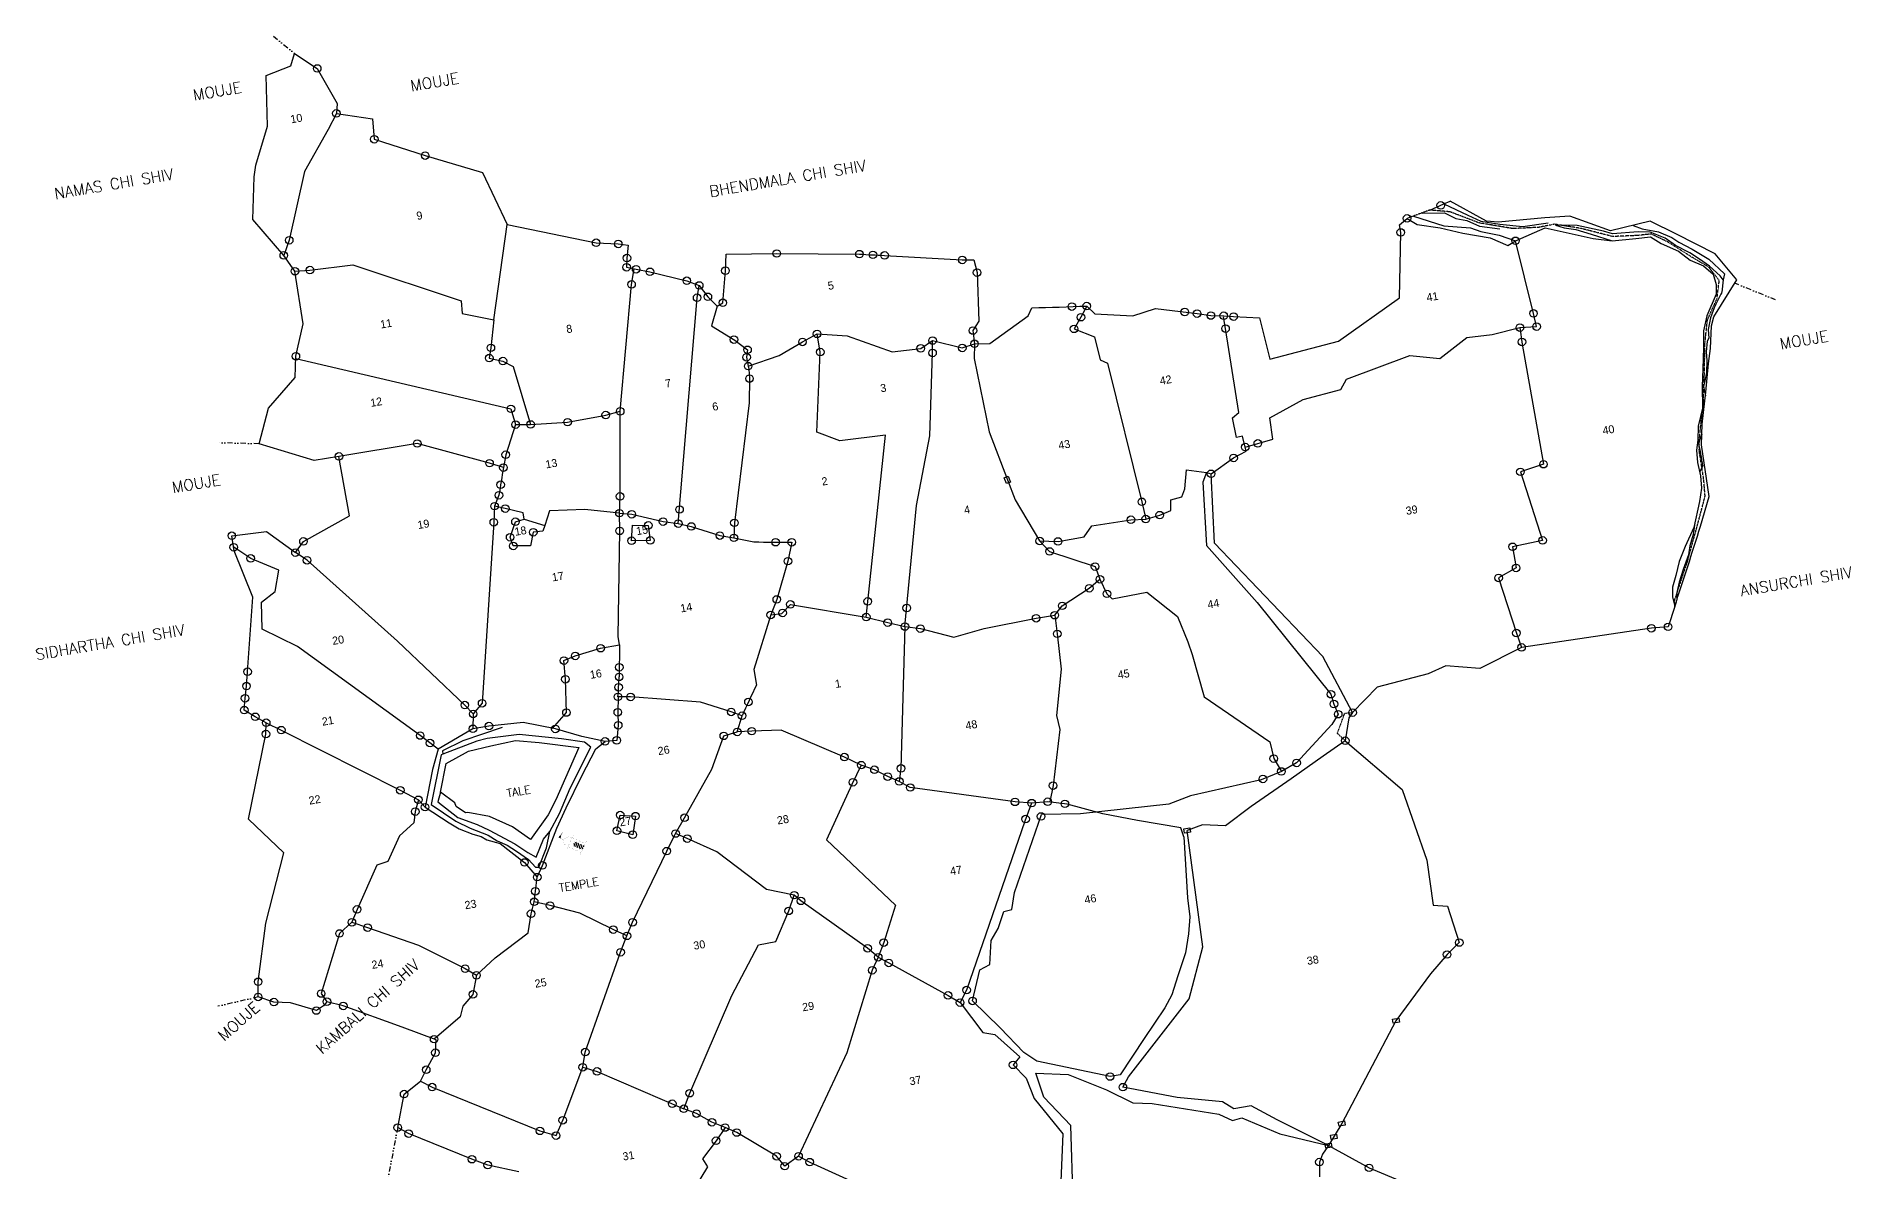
# Model space of a CAD drawing. Header units: metres. Extents: x 354410 to 356152, y 1750270 to 1752236.
# Drawn here: x 354410 to 356152, y 1751145 to 1752236 of the extents above; entities that cross this region are included whole.
import ezdxf

# ---------------------------------------------------------------- set-up
doc = ezdxf.new("R2010")
doc.units = ezdxf.units.M
doc.linetypes.add('DASHDOT', pattern=[1, 0.5, -0.25, 0, -0.25])
doc.linetypes.add('DIVIDE', pattern=[1.25, 0.5, -0.25, 0, -0.25, 0, -0.25])
for name, color, linetype in [('LINE_WATER', 4, 'Continuous'), ('OFF', 1, 'Continuous'), ('POLY_PARCEL', 6, 'Continuous'), ('POLY_WATER', 4, 'Continuous'), ('TEXT_MAPIN', 7, 'Continuous'), ('TEXT_MAPOUT', 7, 'Continuous'), ('TEXT_PARCEL', 7, 'Continuous'), ('V_BOUND_LINE', 7, 'Continuous'), ('V_BOUND_STREAM_LINE', 7, 'DASHDOT'), ('V_DIVIDE_LINE', 7, 'DIVIDE')]:
    doc.layers.add(name, color=color, linetype=linetype)
doc.styles.get("Standard").update_dxf_attribs({"font": 'simplex.shx'})
doc.styles.add('TEXT_MAP', font='')
doc.styles.get('TEXT_MAP').set_extended_font_data('Kruti Dev 050')

msp = doc.modelspace()

# ---------------------------------------------------------------- hatches: boundary and pattern name
at = {"linetype": 'Continuous'}
msp.add_hatch(color=256, dxfattribs=at).paths.add_polyline_path([(354913.6, 1751467.5), (354913.9, 1751468.8), (354914.7, 1751470.2), (354915.4, 1751471.9), (354913.3, 1751468.6), (354912.2, 1751467.8), (354911.4, 1751466.5), (354913.4, 1751465.6), (354913.5, 1751465.8)])
h = msp.add_hatch(dxfattribs=at)
h.set_pattern_fill('ANSI31', color=256, scale=15.368201, angle=65.8658, style=0)
h.set_pattern_definition([(110.86582, (355162.2054, 1750912.1125), (-1.795039, -0.684232), [])])
h.paths.add_polyline_path([(354925.3, 1751458.5), (354934.4, 1751454.5), (354936.1, 1751458.4), (354927.1, 1751462.5)])

# ---------------------------------------------------------------- linework, layer by layer
for points in [[(355343.3, 1751813.4), (355345.5, 1751807.9), (355341.6, 1751806.4), (355339.5, 1751811.9)], [(355511.9, 1751474.7), (355517.8, 1751475.7), (355518.5, 1751471.6), (355512.6, 1751470.6)], [(355712.4, 1751292), (355718.3, 1751293), (355719, 1751289), (355713.1, 1751288)], [(355660.3, 1751193.2), (355666.2, 1751194.2), (355666.9, 1751190.2), (355661, 1751189.2)], [(355647.6, 1751172.1), (355653.4, 1751173), (355654.1, 1751169), (355648.3, 1751168)], [(355652.7, 1751180.5), (355658.5, 1751181.5), (355659.2, 1751177.4), (355653.3, 1751176.4)]]:
    msp.add_lwpolyline(points, close=True)
at = {"linetype": 'Continuous', "const_width": 0.0768}
for points in [[(354915.5, 1751464.6), (354911.4, 1751466.5), (354912.2, 1751467.8), (354913.3, 1751468.6), (354915.4, 1751471.9), (354914.7, 1751470.2), (354913.9, 1751468.8), (354913.6, 1751467.5), (354913.5, 1751465.8), (354913.4, 1751465.6)], [(354920.5, 1751457.7), (354918.9, 1751458.4), (354917.1, 1751460.1), (354916.4, 1751461.9), (354916.3, 1751463.4), (354915.5, 1751464.6), (354916.7, 1751465.1), (354918.5, 1751466.1), (354919.5, 1751466.8), (354920.9, 1751467.1), (354922.4, 1751467), (354924.4, 1751466.3)], [(354919.4, 1751455.3), (354925.6, 1751469)], [(354937.1, 1751460.6), (354924.4, 1751466.3)], [(354932.2, 1751449.5), (354938.4, 1751463.4)], [(354933.2, 1751451.9), (354920.5, 1751457.7)], [(354934.4, 1751454.5), (354925.3, 1751458.5), (354927.1, 1751462.5), (354936.1, 1751458.4)]]:
    msp.add_lwpolyline(points, dxfattribs=at)
for centre in [(354679.6, 1752205.1), (354679.6, 1752205.1), (354698, 1752162), (354734.4, 1752137.1), (354783.3, 1752121.4), (355758.7, 1752073.6), (355726.3, 1752061.1), (354652.7, 1752040.1), (354947.5, 1752037.7), (354968.7, 1752036.6), (355720.3, 1752047.6), (355830.5, 1752039.6), (354647.5, 1752025.6), (354977.1, 1752023), (355120.9, 1752027.4), (355200.4, 1752026.8), (355213.4, 1752026.1), (355224.6, 1752025.6), (355299.1, 1752021.2), (354658.2, 1752010.4), (354672.6, 1752011.5), (354976.8, 1752014.2), (354985.9, 1752012.2), (354999.2, 1752009.8), (355034.6, 1752001.2), (355071.6, 1752010.9), (355313.4, 1752009), (354981.5, 1751997.7), (355044.5, 1751984.9), (355046.5, 1751996.7), (355054.8, 1751985.8), (355069.2, 1751980.1), (355404.4, 1751976.4), (355413.1, 1751966.2), (355418.7, 1751976.9), (355512.8, 1751971.2), (355524.7, 1751969.7), (355537.9, 1751967.8), (355550.3, 1751967.6), (355559.8, 1751966.8), (355847.8, 1751969.9), (355159.7, 1751950.2), (355309.4, 1751953.4), (355406.5, 1751955), (355552, 1751955.3), (355834.7, 1751956.2), (355850.8, 1751957.2), (354846.4, 1751936.8), (355079.9, 1751944.7), (355092.9, 1751934.9), (355145.7, 1751942.4), (355162.8, 1751932.7), (355259.3, 1751936.3), (355270.6, 1751931.9), (355270.7, 1751943.8), (355299.2, 1751936.7), (355310.9, 1751940.7), (355836.7, 1751942.4), (354659.1, 1751928.7), (354844.9, 1751926.9), (354858, 1751924.1), (355092, 1751927.7), (355093.5, 1751919.2), (355094.8, 1751907.2), (354865.7, 1751878.2), (354870.1, 1751863), (354884.6, 1751863.2), (354920.1, 1751865.4), (354956.7, 1751872.2), (354970.6, 1751875.8), (354775.7, 1751844.9), (355583, 1751845), (354700.5, 1751832.5), (354845.1, 1751826), (354860.7, 1751834.1), (355559.8, 1751831), (355570.9, 1751841.5), (355857.4, 1751825), (354858.4, 1751821.7), (355538.1, 1751815.8), (355835.2, 1751817.7), (354854.1, 1751795.2), (354855.7, 1751805.3), (354970.5, 1751794.1), (354849.9, 1751784.7), (354860.2, 1751782.4), (354969.9, 1751778), (354981.7, 1751776.9), (355027.6, 1751781.5), (355471.6, 1751788.9), (355488.8, 1751776.1), (354597.6, 1751756.3), (354849.2, 1751769.2), (354870, 1751769.8), (354887.1, 1751759.6), (354970.1, 1751761), (354997.6, 1751766.2), (355011.8, 1751769.9), (355026.4, 1751768), (355038.9, 1751765.2), (355066.3, 1751756.4), (355080.3, 1751768.7), (355461.1, 1751771.7), (355475.4, 1751772.3), (354599.4, 1751745.2), (354658.7, 1751740.1), (354666.4, 1751750.9), (354864.9, 1751754.8), (354867.9, 1751746.5), (354981.5, 1751751.5), (354999.5, 1751751.8), (355079.8, 1751754.3), (355119.9, 1751750.1), (355135.3, 1751750), (355373.4, 1751751.3), (355383, 1751741.2), (355391.2, 1751750.8), (355827.7, 1751745.7), (355856.5, 1751751.8), (354615.7, 1751734.5), (354669.8, 1751732.7), (355131.7, 1751731.9), (355426.7, 1751726.7), (355831.1, 1751725.4), (355421.1, 1751705.9), (355431.4, 1751714.5), (355814.3, 1751715.8), (355121, 1751695.1), (355134.1, 1751690.4), (355208.3, 1751693.2), (355245.8, 1751686.9), (355395.2, 1751689), (355438.1, 1751700.5), (355115.2, 1751680.2), (355126.6, 1751682.2), (355207, 1751678.2), (355227.6, 1751672.9), (355244.1, 1751669.1), (355370.1, 1751677), (355387.9, 1751680), (355977.1, 1751668.8), (355258.9, 1751667.1), (355390.4, 1751662.1), (355831.4, 1751662.8), (355961, 1751667.4), (354916.6, 1751636.4), (354927.4, 1751640.9), (354951.8, 1751648.3), (355836.3, 1751649.1), (354612.8, 1751625.7), (354918, 1751618.5), (354969.6, 1751620.7), (354969.7, 1751630), (354610.3, 1751600.2), (354611.7, 1751611.9), (354968.5, 1751601.6), (354969.1, 1751610.8), (354980.6, 1751601.5), (355653.2, 1751604.1), (354609.5, 1751588.8), (354620.1, 1751582.4), (354821.4, 1751593.7), (354829.4, 1751585.2), (354838, 1751595.4), (354919, 1751586.5), (354968.3, 1751586.8), (355077.2, 1751587.1), (355087.6, 1751583.4), (355093.8, 1751596.7), (355656.1, 1751594.7), (355660.2, 1751584.9), (355674, 1751586.4), (354630.4, 1751565.8), (354630.6, 1751576.7), (354645.1, 1751569.6), (354778.5, 1751564.4), (354829.2, 1751570.9), (354844.5, 1751573.5), (354908.4, 1751570.7), (354968.7, 1751574.3), (355070.1, 1751564.1), (355083.1, 1751567.9), (355096.9, 1751568.6), (354788, 1751557.2), (354956.1, 1751558.8), (354967.3, 1751559.8), (355667, 1751559.4), (355186, 1751543.7), (355202.1, 1751536), (355214.8, 1751531.6), (355240.3, 1751532.9), (355598.3, 1751542.3), (355605.6, 1751529.9), (355620.3, 1751538.1), (354759.4, 1751511.8), (355194.1, 1751519.5), (355227.5, 1751525), (355238.7, 1751520.3), (355249.2, 1751514.5), (355386.3, 1751516.3), (355587.9, 1751522.7), (354776.8, 1751502.7), (354783.2, 1751495.6), (355349.8, 1751500.7), (355365.8, 1751499.5), (355381.3, 1751500.8), (355397.7, 1751498.8), (354773.8, 1751491.3), (354970.6, 1751488), (354985.3, 1751487), (355032.4, 1751485.5), (355360, 1751484.2), (355374.8, 1751486.7), (354967.5, 1751473), (354982.6, 1751469.2), (355023.8, 1751470.3), (355035, 1751465.4), (354878.7, 1751442.5), (355015.3, 1751453.4), (354891, 1751428.4), (354895.9, 1751439.7), (354889.1, 1751414.8), (355137.8, 1751411.1), (354717.9, 1751397.4), (354885, 1751393.3), (354888, 1751404.8), (354903.2, 1751401.1), (355132.5, 1751396), (355144.2, 1751405.6), (354701, 1751374.3), (354712.9, 1751385), (354728, 1751379.9), (354964, 1751378), (354977.1, 1751372), (354982.5, 1751385), (354971, 1751356.2), (355208.2, 1751360.1), (355223.7, 1751365.5), (355776.5, 1751365.6), (354821.7, 1751340.5), (355212.7, 1751339), (355218.4, 1751351.4), (355228.6, 1751346), (355764.8, 1751354.1), (354622.9, 1751327.9), (354832.6, 1751334.1), (355303.3, 1751320), (354622.9, 1751313.3), (354638, 1751308.4), (354683.4, 1751316.6), (354688.9, 1751308.8), (354704.6, 1751304.7), (354829.2, 1751315.8), (355285.5, 1751314.8), (355297, 1751307.9), (355309, 1751309.5), (354678.8, 1751300.3), (354791.9, 1751272.8), (354793.1, 1751259.8), (354937.1, 1751260.4), (354784.3, 1751243.4), (354934.6, 1751245.8), (354948.4, 1751241.8), (355347.9, 1751248.1), (355441.1, 1751236.9), (354763.1, 1751220.1), (354790, 1751226.8), (355037.4, 1751220.9), (355453.4, 1751226.7), (355020.6, 1751210.8), (355031.7, 1751206), (355043.9, 1751201.3), (354756.9, 1751187.9), (354767.4, 1751182.1), (354893.5, 1751184.7), (354909, 1751180.2), (354915.4, 1751194.9), (355058.7, 1751193), (355071.4, 1751187.9), (355082.5, 1751183.1), (355062.7, 1751175.2), (354828.2, 1751157.5), (354843.4, 1751151.9), (355120.8, 1751160.3), (355128.6, 1751150.8), (355141.9, 1751160.3), (355152.6, 1751154.7), (355642.2, 1751154.8), (355689.8, 1751149.2)]:
    msp.add_circle(centre, 3.63)
at = {"layer": 'LINE_WATER'}
for p, q in [((355761.7, 1752075), (355784.7, 1752064.1)), ((355732.5, 1752063.4), (355761.6, 1752054.1)), ((355740.9, 1752066), (355762.3, 1752066.3)), ((355762.3, 1752066.3), (355773.1, 1752061)), ((355773.1, 1752061), (355783.9, 1752059)), ((355783.9, 1752059), (355795.8, 1752053.8)), ((355784.7, 1752064.1), (355797.2, 1752058.5)), ((355797.2, 1752058.5), (355815.3, 1752055.5)), ((355815.3, 1752055.5), (355837.7, 1752053.2)), ((355837.7, 1752053.2), (355861.9, 1752056.8)), ((355761.6, 1752054.1), (355787.3, 1752051.9)), ((355787.3, 1752051.9), (355797.2, 1752048.6)), ((355795.8, 1752053.8), (355815.5, 1752051.1)), ((355797.2, 1752048.6), (355814.9, 1752045)), ((355814.9, 1752045), (355830.5, 1752039.6)), ((355889.8, 1752054.3), (355868.8, 1752054.6)), ((355868.8, 1752054.6), (355877.3, 1752052.2)), ((355877.3, 1752052.2), (355888.6, 1752050.3)), ((355888.6, 1752050.3), (355903.1, 1752046.1)), ((355915, 1752048.7), (355889.8, 1752054.3)), ((355903.1, 1752046.1), (355923.5, 1752039.5)), ((355923.6, 1752046.3), (355915, 1752048.7)), ((355948.4, 1752048.2), (355923.6, 1752046.3)), ((355943.4, 1752054.3), (355952.3, 1752051.1)), ((355960, 1752048), (355948.4, 1752048.2)), ((355952.3, 1752051.1), (355967.7, 1752048.2)), ((355974.2, 1752042.2), (355960, 1752048)), ((355967.7, 1752048.2), (355980.7, 1752042.7)), ((355984.2, 1752035.1), (355974.2, 1752042.2)), ((355980.7, 1752042.7), (355987.5, 1752038.4)), ((355987.5, 1752038.4), (356000.2, 1752031.7)), ((355998, 1752028), (355984.2, 1752035.1)), ((356007.3, 1752021.9), (355998, 1752028)), ((356000.2, 1752031.7), (356016.1, 1752021.8)), ((356016.7, 1752015.3), (356007.3, 1752021.9)), ((356016.1, 1752021.8), (356031.1, 1752007.8)), ((356027, 1752006), (356016.7, 1752015.3)), ((356029.9, 1752002.1), (356027, 1752006)), ((356031.1, 1752007.8), (356029.9, 1752002.1)), ((356029.9, 1752002.1), (356028.6, 1751990.1)), ((356021.3, 1751975.1), (356017.9, 1751965.7)), ((356017.9, 1751965.7), (356015.4, 1751954.3)), ((356015.4, 1751954.3), (356016.2, 1751946.2)), ((356014.5, 1751943.2), (356013.5, 1751933.1)), ((356013.5, 1751933.1), (356014.4, 1751924.5)), ((356016.2, 1751946.2), (356014.5, 1751943.2)), ((356014.4, 1751924.5), (356014, 1751912.9)), ((356012.1, 1751903.4), (356011.1, 1751899.5)), ((356011.1, 1751899.5), (356012.9, 1751890.7)), ((356014, 1751912.9), (356012.1, 1751903.4)), ((356009.5, 1751853.5), (356006.3, 1751845.9)), ((356010.4, 1751823.3), (356007.3, 1751817.3)), ((356002.8, 1751768.8), (356001.2, 1751757.5)), ((355997.9, 1751746.5), (355996.7, 1751737.9)), ((356001.2, 1751757.5), (355997.9, 1751746.5)), ((355996.7, 1751737.9), (355991.5, 1751723.8)), ((355987.8, 1751711.8), (355985.5, 1751701.7)), ((355991.5, 1751723.8), (355987.8, 1751711.8)), ((355985.5, 1751701.7), (355985.5, 1751694.6)), ((354857.3, 1751572), (354819.6, 1751559.4)), ((354819.6, 1751559.4), (354799.8, 1751549.7)), ((354799.8, 1751549.7), (354800.3, 1751546.5)), ((354832.8, 1751559), (354800.3, 1751546.5)), ((354842.8, 1751561.7), (354832.8, 1751559)), ((354873.7, 1751565.3), (354842.8, 1751561.7)), ((354914.2, 1751561.2), (354873.7, 1751565.3)), ((354936.3, 1751558.1), (354914.2, 1751561.2)), ((354922.7, 1751513.9), (354942.3, 1751553.3)), ((354942.3, 1751553.3), (354936.3, 1751558.1)), ((354798.8, 1751545.9), (354789.1, 1751498.1)), ((354800.3, 1751546.5), (354798.8, 1751545.9)), ((354789.1, 1751498.1), (354812.7, 1751482.2)), ((354798.1, 1751510.1), (354795.4, 1751500.8)), ((354795.4, 1751500.8), (354814.8, 1751485.7)), ((354912.2, 1751489.6), (354922.7, 1751513.9)), ((354812.7, 1751482.2), (354826.4, 1751475.6)), ((354814.8, 1751485.7), (354833.2, 1751478.9)), ((354903, 1751472.3), (354912.2, 1751489.6)), ((354826.4, 1751475.6), (354843.9, 1751468.6)), ((354833.2, 1751478.9), (354844.6, 1751473.5)), ((354843.9, 1751468.6), (354852.6, 1751463.3)), ((354844.6, 1751473.5), (354869.4, 1751460.4)), ((354852.6, 1751463.3), (354862.2, 1751459.2)), ((354889.9, 1751447.6), (354896.9, 1751465)), ((354896.9, 1751465), (354903, 1751472.3)), ((354899.9, 1751456.6), (354903, 1751472.3)), ((354862.2, 1751459.2), (354871.1, 1751453.3)), ((354869.4, 1751460.4), (354881.8, 1751452)), ((354871.1, 1751453.3), (354882.4, 1751445.3)), ((354881.8, 1751452), (354889.9, 1751447.6)), ((354882.4, 1751445.3), (354889.4, 1751438.1)), ((354892.5, 1751438.1), (354899.9, 1751456.6)), ((354889.4, 1751438.1), (354892.5, 1751438.1))]:
    msp.add_line(p, q, dxfattribs=at)
for centre, radius, start, end in [((356222.2, 1751885.5), 220, 151.6259, 155.9769), ((355513.1, 1751745), 503.5, 8.9443, 11.5505)]:
    msp.add_arc(centre, radius, start, end, dxfattribs=at)
at = {"layer": 'OFF'}
for p, q in [((355748.1, 1752069.1), (355761.7, 1752075)), ((355761.7, 1752075), (355767.6, 1752077.7)), ((355823.1, 1752035.1), (355830.5, 1752039.6)), ((355259.3, 1751936.3), (355270.7, 1751943.8)), ((354783.2, 1751495.6), (354776.8, 1751502.7))]:
    msp.add_line(p, q, dxfattribs=at)
at = {"layer": 'POLY_PARCEL'}
for p, q in [((354698, 1752162), (354690.1, 1752146.4)), ((354690.1, 1752146.4), (354667.4, 1752106.1)), ((354667.4, 1752106.1), (354652.7, 1752040.1)), ((354849.4, 1751963.7), (354861.9, 1752055.4)), ((354652.7, 1752040.1), (354647.5, 1752025.6)), ((355847.8, 1751969.9), (355830.5, 1752039.6)), ((354658.2, 1752010.4), (354672.6, 1752011.5)), ((354672.6, 1752011.5), (354713.9, 1752016.5)), ((354713.9, 1752016.5), (354817.9, 1751981.9)), ((354981.5, 1751997.7), (354983.9, 1752012.7)), ((354970.6, 1751875.8), (354981.5, 1751997.7)), ((355044.5, 1751984.9), (355046.5, 1751996.7)), ((354817.9, 1751981.9), (354818.8, 1751969.9)), ((354818.8, 1751969.9), (354849.4, 1751963.7)), ((355026.4, 1751768), (355044.5, 1751984.9)), ((355063.9, 1751976.9), (355058.2, 1751957.8)), ((355418.7, 1751976.9), (355413.1, 1751966.2)), ((355850.8, 1751957.2), (355847.8, 1751969.9)), ((354849.4, 1751963.7), (354846.4, 1751936.8)), ((355058.2, 1751957.8), (355080.8, 1751944.1)), ((355413.1, 1751966.2), (355406.5, 1751955)), ((355406.5, 1751955), (355426.3, 1751947.3)), ((355552, 1751955.3), (355550.2, 1751966.5)), ((355564.8, 1751874.7), (355552, 1751955.3)), ((355808.1, 1751949.5), (355834.7, 1751956.2)), ((355834.7, 1751956.2), (355850.8, 1751957.2)), ((355834.7, 1751956.2), (355837, 1751940.3)), ((354846.4, 1751936.8), (354844.9, 1751926.9)), ((355080.8, 1751944.1), (355092.9, 1751934.9)), ((355092.9, 1751934.9), (355092, 1751927.7)), ((355123.3, 1751929.5), (355145.7, 1751942.4)), ((355145.7, 1751942.4), (355159.7, 1751950.2)), ((355162.8, 1751932.7), (355159.7, 1751950.2)), ((355159.7, 1751950.2), (355188.5, 1751948.2)), ((355188.5, 1751948.2), (355231.8, 1751933)), ((355231.8, 1751933), (355259.3, 1751936.3)), ((355270.6, 1751931.9), (355270.7, 1751943.8)), ((355270.7, 1751943.8), (355299.2, 1751936.7)), ((355299.2, 1751936.7), (355310.9, 1751940.7)), ((355310.9, 1751940.7), (355310.7, 1751926.7)), ((355426.3, 1751947.3), (355431.6, 1751925.4)), ((355757.8, 1751926.5), (355783.8, 1751946.7)), ((355783.8, 1751946.7), (355808.1, 1751949.5)), ((355837, 1751940.3), (355857.4, 1751825)), ((354659.1, 1751926.4), (354865.7, 1751878.2)), ((354844.9, 1751926.9), (354858, 1751924.1)), ((354858, 1751924.1), (354867.7, 1751918.8)), ((354867.7, 1751918.8), (354884.6, 1751863.2)), ((355092, 1751927.7), (355093.5, 1751919.2)), ((355093.5, 1751919.2), (355123.3, 1751929.5)), ((355093.5, 1751919.2), (355094, 1751916.2)), ((355094, 1751916.2), (355094.8, 1751907.2)), ((355159.6, 1751855.7), (355162.8, 1751932.7)), ((355267.9, 1751852.2), (355270.6, 1751931.9)), ((355310.7, 1751926.7), (355324.9, 1751856)), ((355431.6, 1751925.4), (355438.6, 1751921.9)), ((355438.6, 1751921.9), (355471.6, 1751788.9)), ((355668.3, 1751906.7), (355729.1, 1751929.4)), ((355729.1, 1751929.4), (355757.8, 1751926.5)), ((355094.8, 1751907.2), (355094.5, 1751884)), ((355662.7, 1751896.8), (355668.3, 1751906.7)), ((355094.5, 1751884), (355080.3, 1751768.7)), ((355594.7, 1751869.5), (355626.7, 1751887.3)), ((355626.7, 1751887.3), (355662.7, 1751896.8)), ((354865.7, 1751878.2), (354870.1, 1751863)), ((354884.6, 1751863.2), (354920.1, 1751865.4)), ((354920.1, 1751865.4), (354956.7, 1751872.2)), ((354956.7, 1751872.2), (354970.6, 1751875.8)), ((354970.5, 1751794.1), (354970.6, 1751875.8)), ((355558.8, 1751869.5), (355564.8, 1751874.7)), ((355562.6, 1751850.8), (355558.8, 1751869.5)), ((355597.3, 1751849.1), (355594.7, 1751869.5)), ((354870.1, 1751863), (354860.7, 1751834.1)), ((354870.1, 1751863), (354884.6, 1751863.2)), ((355181.4, 1751847.5), (355159.6, 1751855.7)), ((355225.4, 1751852.8), (355181.4, 1751847.5)), ((355208.3, 1751693.2), (355225.4, 1751852.8)), ((355255.2, 1751785.3), (355267.9, 1751852.2)), ((355324.9, 1751856), (355342.5, 1751809.9)), ((355568.3, 1751852.1), (355562.6, 1751850.8)), ((355570.9, 1751841.5), (355568.3, 1751852.1)), ((355570.9, 1751841.5), (355597.3, 1751849.1)), ((354775.7, 1751844.9), (354700.5, 1751832.5)), ((354845.1, 1751826), (354775.7, 1751844.9)), ((354860.7, 1751834.1), (354858.4, 1751821.7)), ((355538.1, 1751815.8), (355559.8, 1751831)), ((355559.8, 1751831), (355571.9, 1751837.5)), ((355571.9, 1751837.5), (355570.9, 1751841.5)), ((354858.4, 1751821.7), (354845.1, 1751826)), ((355512.8, 1751801.5), (355514.4, 1751819.6)), ((355514.4, 1751819.6), (355533.7, 1751817.1)), ((355857.4, 1751825), (355835.2, 1751817.7)), ((355835.2, 1751817.7), (355856.5, 1751751.8)), ((354854.1, 1751795.2), (354849.9, 1751784.7)), ((354969.9, 1751778), (354970.5, 1751794.1)), ((355342.5, 1751809.9), (355349.9, 1751790.8)), ((355499.4, 1751790.9), (355509.9, 1751793.7)), ((355509.9, 1751793.7), (355512.8, 1751801.5)), ((354849.9, 1751784.7), (354849.2, 1751769.2)), ((354860.2, 1751782.4), (354849.9, 1751784.7)), ((354877.4, 1751778.2), (354860.2, 1751782.4)), ((354878.4, 1751772.3), (354877.4, 1751778.2)), ((354902.8, 1751780.3), (354898.1, 1751766.3)), ((354936.5, 1751781.6), (354902.8, 1751780.3)), ((354969.9, 1751778), (354936.5, 1751781.6)), ((354969.9, 1751778), (354981.7, 1751776.9)), ((354970.1, 1751761), (354969.9, 1751778)), ((354981.7, 1751776.9), (355011.8, 1751769.9)), ((355244.1, 1751669.1), (355255.2, 1751785.3)), ((355349.9, 1751790.8), (355373.4, 1751751.3)), ((355471.6, 1751788.9), (355475.4, 1751772.3)), ((355488.8, 1751776.1), (355499.6, 1751780.5)), ((355499.6, 1751780.5), (355499.4, 1751790.9)), ((354849.2, 1751769.2), (354838, 1751595.4)), ((354864.9, 1751754.8), (354870, 1751769.8)), ((354870, 1751769.8), (354878.4, 1751772.3)), ((354878.4, 1751772.3), (354898.1, 1751766.3)), ((354887.1, 1751759.6), (354884.4, 1751746.6)), ((354896.2, 1751760.6), (354887.1, 1751759.6)), ((354898.1, 1751766.3), (354896.2, 1751760.6)), ((354968.6, 1751659.6), (354970.1, 1751761)), ((354981.5, 1751751.5), (354982.3, 1751766.4)), ((354982.3, 1751766.4), (354997.6, 1751766.2)), ((354997.6, 1751766.2), (354999.5, 1751751.8)), ((355011.8, 1751769.9), (355026.4, 1751768)), ((355026.4, 1751768), (355038.9, 1751765.2)), ((355038.9, 1751765.2), (355066.3, 1751756.4)), ((355080.3, 1751768.7), (355079.8, 1751754.3)), ((355416.2, 1751755.2), (355423.7, 1751765.7)), ((355423.7, 1751765.7), (355461.1, 1751771.7)), ((355461.1, 1751771.7), (355475.4, 1751772.3)), ((355475.4, 1751772.3), (355488.8, 1751776.1)), ((354615.7, 1751734.5), (354599.4, 1751745.2)), ((354867.9, 1751746.5), (354864.9, 1751754.8)), ((354884.4, 1751746.6), (354867.9, 1751746.5)), ((354999.5, 1751751.8), (354981.5, 1751751.5)), ((355066.3, 1751756.4), (355079.8, 1751754.3)), ((355079.8, 1751754.3), (355099.1, 1751750.4)), ((355135.3, 1751750), (355131.7, 1751731.9)), ((355373.4, 1751751.3), (355391.2, 1751750.8)), ((355373.4, 1751751.3), (355383, 1751741.2)), ((355391.2, 1751750.8), (355416.2, 1751755.2)), ((355856.5, 1751751.8), (355827.7, 1751745.7)), ((355827.7, 1751745.7), (355831.1, 1751725.4)), ((354642.8, 1751723.2), (354615.7, 1751734.5)), ((354669.8, 1751732.7), (354658.7, 1751740.1)), ((354756.8, 1751655), (354669.8, 1751732.7)), ((355131.7, 1751731.9), (355121, 1751695.1)), ((355383, 1751741.2), (355426.7, 1751726.7)), ((355426.7, 1751726.7), (355431.4, 1751714.5)), ((355831.1, 1751725.4), (355814.3, 1751715.8)), ((354639.1, 1751702.9), (354642.8, 1751723.2)), ((355421.1, 1751705.9), (355431.4, 1751714.5)), ((355431.4, 1751714.5), (355438.1, 1751700.5)), ((355814.3, 1751715.8), (355831.4, 1751662.8)), ((354626.1, 1751692.5), (354639.1, 1751702.9)), ((354626.6, 1751666.7), (354626.1, 1751692.5)), ((355121, 1751695.1), (355115.3, 1751680.4)), ((355126, 1751681.5), (355134.1, 1751690.4)), ((355134.1, 1751690.4), (355134.1, 1751690.4)), ((355134.1, 1751690.4), (355207, 1751678.2)), ((355207, 1751678.2), (355208.3, 1751693.2)), ((355395.2, 1751689), (355421.1, 1751705.9)), ((355438.1, 1751700.5), (355443, 1751695.7)), ((355443, 1751695.7), (355476.4, 1751702.2)), ((355476.4, 1751702.2), (355505.9, 1751678.6)), ((355115.3, 1751680.4), (355098.9, 1751627.7)), ((355115.3, 1751680.4), (355126, 1751681.5)), ((355207, 1751678.2), (355227.6, 1751672.9)), ((355227.6, 1751672.9), (355244.1, 1751669.1)), ((355320.2, 1751667.2), (355370.1, 1751677)), ((355370.1, 1751677), (355387.9, 1751680)), ((355387.9, 1751680), (355395.2, 1751689)), ((355387.9, 1751680), (355390.4, 1751662.1)), ((355505.9, 1751678.6), (355515.7, 1751654.3)), ((354660.6, 1751650), (354626.6, 1751666.7)), ((354821.4, 1751593.7), (354756.8, 1751655)), ((354969.9, 1751651.4), (354968.6, 1751659.6)), ((355244.1, 1751669.1), (355240.3, 1751532.9)), ((355244.1, 1751669.1), (355258.9, 1751667.1)), ((355258.9, 1751667.1), (355291.1, 1751658.9)), ((355291.1, 1751658.9), (355320.2, 1751667.2)), ((355390.4, 1751662.1), (355394.1, 1751628.2)), ((355515.7, 1751654.3), (355519.8, 1751642.4)), ((355831.4, 1751662.8), (355836.3, 1751649.1)), ((354778.5, 1751564.4), (354660.6, 1751650)), ((354916.6, 1751636.4), (354927.4, 1751640.9)), ((354927.4, 1751640.9), (354951.8, 1751648.3)), ((354951.8, 1751648.3), (354969.9, 1751651.4)), ((354969.9, 1751651.4), (354969.6, 1751620.7)), ((355519.8, 1751642.4), (355531.5, 1751601.7)), ((354918, 1751618.5), (354916.6, 1751636.4)), ((355098.9, 1751627.7), (355101.5, 1751612.8)), ((355394.1, 1751628.2), (355389.6, 1751583.6)), ((354919, 1751586.5), (354918, 1751618.5)), ((354829.4, 1751585.2), (354821.4, 1751593.7)), ((354829.4, 1751585.2), (354829.2, 1751570.9)), ((354838, 1751595.4), (354829.4, 1751585.2)), ((354905.5, 1751571.3), (354919, 1751586.5)), ((354968.5, 1751601.6), (354968.3, 1751586.8)), ((354968.3, 1751586.8), (354968.7, 1751574.3)), ((354980.6, 1751601.5), (354968.5, 1751601.6)), ((355047.7, 1751596.4), (354980.6, 1751601.5)), ((355077.2, 1751587.1), (355047.7, 1751596.4)), ((355087.6, 1751583.4), (355077.2, 1751587.1)), ((355531.5, 1751601.7), (355594.5, 1751558.4)), ((354630.6, 1751576.7), (354645.1, 1751569.6)), ((354645.1, 1751569.6), (354759.4, 1751511.8)), ((354968.7, 1751574.3), (354967.3, 1751559.8)), ((355070.1, 1751564.1), (355083.1, 1751567.9)), ((355083.1, 1751567.9), (355087.6, 1751583.4)), ((355096.9, 1751568.6), (355083.1, 1751567.9)), ((355125.2, 1751569.5), (355096.9, 1751568.6)), ((355186, 1751543.7), (355125.2, 1751569.5)), ((355392.9, 1751570.1), (355386.3, 1751516.3)), ((355389.6, 1751583.6), (355392.9, 1751570.1)), ((354795.8, 1751551.2), (354778.5, 1751564.4)), ((354967.3, 1751559.8), (354956.1, 1751558.8)), ((355058.5, 1751532), (355070.1, 1751564.1)), ((355594.5, 1751558.4), (355598.3, 1751542.3)), ((355202.1, 1751536), (355186, 1751543.7)), ((355202.1, 1751536), (355193.1, 1751517.5)), ((355214.8, 1751531.6), (355202.1, 1751536)), ((355240.3, 1751532.9), (355238.7, 1751520.3)), ((355598.3, 1751542.3), (355605.6, 1751529.9)), ((355032.4, 1751485.5), (355058.5, 1751532)), ((355193.1, 1751517.5), (355168.7, 1751464.2)), ((355227.5, 1751525), (355214.8, 1751531.6)), ((355238.7, 1751520.3), (355227.5, 1751525)), ((355249.2, 1751514.5), (355238.7, 1751520.3)), ((355386.3, 1751516.3), (355383.3, 1751500.6)), ((354759.4, 1751511.8), (354776.8, 1751502.7)), ((354776.8, 1751502.7), (354773.8, 1751491.3)), ((355349.8, 1751500.7), (355249.2, 1751514.5)), ((355365.8, 1751499.5), (355349.8, 1751500.7)), ((354772.3, 1751480.6), (354758.5, 1751468.2)), ((354773.8, 1751491.3), (354772.3, 1751480.6)), ((354967.5, 1751473), (354970.6, 1751488)), ((354970.6, 1751488), (354985.3, 1751487)), ((354985.3, 1751487), (354982.6, 1751469.2)), ((355023.8, 1751470.3), (355032.4, 1751485.5)), ((354758.5, 1751468.2), (354747.4, 1751443.4)), ((354982.6, 1751469.2), (354967.5, 1751473)), ((355015.3, 1751453.4), (355022.7, 1751468.3)), ((355022.7, 1751468.3), (355023.8, 1751470.3)), ((355035, 1751465.4), (355023.8, 1751470.3)), ((355063.4, 1751452.7), (355035, 1751465.4)), ((355168.7, 1751464.2), (355234.9, 1751401.5)), ((354982.5, 1751385), (355015.3, 1751453.4)), ((355111.1, 1751416.5), (355063.4, 1751452.7)), ((354737, 1751440), (354717.9, 1751397.4)), ((354747.4, 1751443.4), (354737, 1751440)), ((354889.1, 1751414.8), (354891, 1751428.4)), ((354888, 1751404.8), (354889.1, 1751414.8)), ((355137.8, 1751411.1), (355111.1, 1751416.5)), ((355132.5, 1751396), (355137.8, 1751411.1)), ((355144.2, 1751405.6), (355137.8, 1751411.1)), ((354717.9, 1751397.4), (354712.9, 1751385)), ((354882.1, 1751374.8), (354885, 1751393.3)), ((354885, 1751393.3), (354888, 1751404.8)), ((354903.2, 1751401.1), (354888, 1751404.8)), ((354931.8, 1751393.9), (354903.2, 1751401.1)), ((354964, 1751378), (354931.8, 1751393.9)), ((355120, 1751366.6), (355132.5, 1751396)), ((355208.2, 1751360.1), (355144.2, 1751405.6)), ((355234.9, 1751401.5), (355223.7, 1751365.5)), ((354712.9, 1751385), (354701, 1751374.3)), ((354712.9, 1751385), (354728, 1751379.9)), ((354728, 1751379.9), (354776.8, 1751363)), ((354977.1, 1751372), (354964, 1751378)), ((354977.1, 1751372), (354982.5, 1751385)), ((354701, 1751374.3), (354683.4, 1751316.6)), ((354776.8, 1751363), (354821.7, 1751340.5)), ((354850.6, 1751350.9), (354882.1, 1751374.8)), ((354971, 1751356.2), (354977.1, 1751372)), ((355077.8, 1751314.7), (355103.5, 1751363.3)), ((355103.5, 1751363.3), (355120, 1751366.6)), ((355218.4, 1751351.4), (355208.2, 1751360.1)), ((355223.7, 1751365.5), (355218.4, 1751351.4)), ((354832.6, 1751334.1), (354850.6, 1751350.9)), ((354937.1, 1751260.4), (354971, 1751356.2)), ((355218.4, 1751351.4), (355212.7, 1751339)), ((355218.4, 1751351.4), (355228.6, 1751346)), ((355228.6, 1751346), (355285.5, 1751314.8)), ((354821.7, 1751340.5), (354832.6, 1751334.1)), ((354832.6, 1751334.1), (354829.2, 1751315.8)), ((355212.7, 1751339), (355188.4, 1751259.8)), ((354683.4, 1751316.6), (354688.9, 1751308.8)), ((354829.2, 1751315.8), (354819.6, 1751304.4)), ((355037.4, 1751220.9), (355077.8, 1751314.7)), ((355285.5, 1751314.8), (355297, 1751307.9)), ((354817, 1751294.1), (354791.9, 1751272.8)), ((354819.6, 1751304.4), (354817, 1751294.1)), ((354934.6, 1751245.8), (354937.1, 1751260.4)), ((355188.4, 1751259.8), (355141.9, 1751160.3)), ((354915.7, 1751195.6), (354934.6, 1751245.8)), ((354934.6, 1751245.8), (354948.4, 1751241.8)), ((354948.4, 1751241.8), (355031.7, 1751206)), ((354778.7, 1751232.3), (354790, 1751226.8)), ((354790, 1751226.8), (354893.5, 1751184.7)), ((355031.7, 1751206), (355037.4, 1751220.9)), ((355043.9, 1751201.3), (355031.7, 1751206)), ((355058.7, 1751193), (355043.9, 1751201.3)), ((354893.5, 1751184.7), (354909, 1751180.2)), ((354909, 1751180.2), (354915.7, 1751195.6)), ((355071.4, 1751187.9), (355058.7, 1751193)), ((355071.4, 1751187.9), (355062.7, 1751175.2)), ((355082.5, 1751183.1), (355071.4, 1751187.9)), ((355062.7, 1751175.2), (355049.7, 1751158)), ((355120.8, 1751160.3), (355082.5, 1751183.1)), ((355650.9, 1751170.5), (355645.1, 1751162.2)), ((355054.6, 1751150.1), (355041.7, 1751128.9)), ((355049.7, 1751158), (355054.6, 1751150.1)), ((355128.6, 1751150.8), (355120.8, 1751160.3)), ((355141.9, 1751160.3), (355128.6, 1751150.8)), ((355141.9, 1751160.3), (355152.6, 1751154.7)), ((355152.6, 1751154.7), (355205.5, 1751130.7)), ((355645.1, 1751162.2), (355642.2, 1751154.8)), ((355642.2, 1751154.8), (355642.3, 1751140.6))]:
    msp.add_line(p, q, dxfattribs=at)
for centre, radius, start, end in [((356137.2, 1751600.2), 1297.8, 170.1733, 171.3555), ((355158.6, 1755069.4), 3319.5, 268.9726, 269.5976), ((354352.7, 1751647.6), 617.5, 355.7277, 357.5018), ((356179.8, 1751086.8), 1199.8, 153.996, 155.5459)]:
    msp.add_arc(centre, radius, start, end, dxfattribs=at)
at = {"layer": 'POLY_WATER'}
for p, q in [((355802.8, 1752058.3), (355767.6, 1752077.7)), ((355726.3, 1752061.1), (355736, 1752055.2)), ((355736, 1752055.2), (355758.3, 1752051.9)), ((355813.9, 1752057.4), (355802.8, 1752058.3)), ((355858.8, 1752061.7), (355813.9, 1752057.4)), ((355882.6, 1752063.4), (355858.8, 1752061.7)), ((355921.8, 1752049.1), (355882.6, 1752063.4)), ((355959.9, 1752058.3), (355921.8, 1752049.1)), ((355985.1, 1752046), (355959.9, 1752058.3)), ((355758.3, 1752051.9), (355779.8, 1752046.8)), ((355779.8, 1752046.8), (355806.1, 1752042.5)), ((355806.1, 1752042.5), (355823.1, 1752035.1)), ((355830.5, 1752039.6), (355858.9, 1752052)), ((355905.2, 1752041.9), (355923.5, 1752039.5)), ((355923.5, 1752039.5), (355946.2, 1752041.7)), ((355946.2, 1752041.7), (355960.1, 1752043.5)), ((355960.1, 1752043.5), (355970.4, 1752037.1)), ((356022.4, 1752027), (355985.1, 1752046)), ((355970.4, 1752037.1), (355986.9, 1752029.5)), ((355986.9, 1752029.5), (355998.1, 1752021.1)), ((355998.1, 1752021.1), (356011, 1752015.7)), ((356043.1, 1752002), (356022.4, 1752027)), ((356011, 1752015.7), (356020.5, 1752007.5)), ((356020.5, 1752007.5), (356023.2, 1751997.7)), ((356023.2, 1751988.2), (356014.2, 1751967.6)), ((356021.1, 1751966.4), (356043.1, 1752002)), ((356023.2, 1751997.7), (356023.2, 1751988.2)), ((356014.2, 1751967.6), (356011.2, 1751953)), ((356011.2, 1751953), (356011.2, 1751936.7)), ((356017.8, 1751936.3), (356018.6, 1751957.9)), ((356018.6, 1751957.9), (356021.1, 1751966.4)), ((356011.2, 1751936.7), (356010.3, 1751916.5)), ((356015.9, 1751921.7), (356017.8, 1751936.3)), ((356010.3, 1751916.5), (356009.8, 1751900.1)), ((356013.4, 1751894.3), (356015.9, 1751921.7)), ((356009.8, 1751900.1), (356010.2, 1751878.7)), ((356009.8, 1751863.5), (356013.4, 1751894.3)), ((356010.2, 1751878.7), (356006, 1751861.7)), ((356009.3, 1751843.6), (356009.8, 1751863.5)), ((356005.5, 1751848), (356004.4, 1751838.6)), ((356006, 1751861.7), (356005.5, 1751848)), ((356004.4, 1751838.6), (356005.3, 1751826.8)), ((356016.6, 1751793.9), (356009.3, 1751843.6)), ((355533.7, 1751817.1), (355530.3, 1751807.7)), ((355533.7, 1751817.1), (355533.7, 1751817.1)), ((355533.7, 1751817.1), (355538.1, 1751815.8)), ((355541.3, 1751749.3), (355538.1, 1751815.8)), ((355538.1, 1751815.8), (355538.1, 1751815.8)), ((356005.3, 1751826.8), (356008.1, 1751813.7)), ((356008.1, 1751813.7), (356009, 1751801.9)), ((355530.3, 1751807.7), (355533.8, 1751746.8)), ((356009, 1751801.9), (356007.3, 1751789.1)), ((356008.2, 1751765.6), (356016.6, 1751793.9)), ((356007.3, 1751789.1), (356001.7, 1751764.3)), ((356001.7, 1751764.3), (355993.4, 1751746.1)), ((355533.8, 1751746.8), (355582.3, 1751692.3)), ((355645.3, 1751640.2), (355541.3, 1751749.3)), ((355993.4, 1751746.1), (355987.7, 1751731.5)), ((355987.7, 1751731.5), (355984.6, 1751718)), ((355984.6, 1751718), (355981.4, 1751706.8)), ((355981.4, 1751706.8), (355981.4, 1751697.6)), ((355582.3, 1751692.3), (355653.2, 1751604.1)), ((355981.4, 1751697.6), (355983.4, 1751688.2)), ((355674, 1751586.4), (355645.3, 1751640.2)), ((355653.2, 1751604.1), (355656.1, 1751594.7)), ((355660.2, 1751584.9), (355654, 1751575)), ((355656.1, 1751594.7), (355660.2, 1751584.9)), ((355674, 1751586.4), (355670.3, 1751581.5)), ((354829.2, 1751570.9), (354795.8, 1751551.2)), ((354844.5, 1751573.5), (354829.2, 1751570.9)), ((354877.5, 1751577), (354844.5, 1751573.5)), ((354908.4, 1751570.7), (354877.5, 1751577)), ((354933.8, 1751563.4), (354908.4, 1751570.7)), ((355654, 1751575), (355620.3, 1751538.1)), ((355670.3, 1751581.5), (355667, 1751559.4)), ((354795.8, 1751551.2), (354790.2, 1751531.9)), ((354825, 1751549.3), (354846.2, 1751554.4)), ((354846.2, 1751554.4), (354870, 1751559.5)), ((354870, 1751559.5), (354892.8, 1751557.6)), ((354892.8, 1751557.6), (354930.8, 1751553)), ((354930.8, 1751553), (354908.9, 1751502.7)), ((354956.1, 1751558.8), (354933.8, 1751563.4)), ((354933.8, 1751525.7), (354947.3, 1751551.6)), ((354947.3, 1751551.6), (354956.1, 1751558.8)), ((355667, 1751559.4), (355645.8, 1751544.7)), ((354798.1, 1751510.1), (354803.4, 1751537.7)), ((354803.4, 1751537.7), (354825, 1751549.3)), ((355620.3, 1751538.1), (355605.6, 1751529.9)), ((355645.8, 1751544.7), (355614.9, 1751522.8)), ((354790.2, 1751531.9), (354783.2, 1751495.6)), ((354918.6, 1751494.9), (354933.8, 1751525.7)), ((355586.1, 1751522), (355518.3, 1751506.5)), ((355614.9, 1751522.8), (355576.6, 1751496.2)), ((355605.6, 1751529.9), (355586.1, 1751522)), ((354811.8, 1751499.9), (354798.1, 1751510.1)), ((354813, 1751496.4), (354811.8, 1751499.9)), ((354908.9, 1751502.7), (354901.4, 1751488.3)), ((355365.8, 1751499.5), (355359.3, 1751482.3)), ((355381.3, 1751500.8), (355365.8, 1751499.5)), ((355400, 1751498.5), (355381.3, 1751500.8)), ((355434, 1751489.2), (355400, 1751498.5)), ((355497.7, 1751498.4), (355412.7, 1751489.2)), ((355518.3, 1751506.5), (355497.7, 1751498.4)), ((354783.2, 1751495.6), (354806.2, 1751480.6)), ((354806.2, 1751480.6), (354816.1, 1751474.9)), ((354821.9, 1751490.1), (354813, 1751496.4)), ((354824.4, 1751490.5), (354821.9, 1751490.1)), ((354845, 1751486.6), (354824.4, 1751490.5)), ((354867.1, 1751476.7), (354845, 1751486.6)), ((354901.4, 1751488.3), (354884.4, 1751464.5)), ((354909.8, 1751475.6), (354918.6, 1751494.9)), ((355359.3, 1751482.3), (355303.3, 1751320)), ((355349.3, 1751413.8), (355375.4, 1751488.5)), ((355412.7, 1751489.2), (355375.4, 1751488.5)), ((355467.4, 1751482.9), (355434, 1751489.2)), ((355509.1, 1751475.7), (355467.4, 1751482.9)), ((355576.6, 1751496.2), (355552, 1751477.6)), ((354816.1, 1751474.9), (354829, 1751469.8)), ((354829, 1751469.8), (354837.2, 1751467.5)), ((354837.2, 1751467.5), (354842.5, 1751464.2)), ((354842.5, 1751464.2), (354855.2, 1751460.6)), ((354884.4, 1751464.5), (354867.1, 1751476.7)), ((354895.9, 1751439.7), (354909.8, 1751475.6)), ((355511.8, 1751467.1), (355509.1, 1751475.7)), ((355511.8, 1751467.1), (355515.6, 1751408.6)), ((355530, 1751478.5), (355515.2, 1751473.2)), ((355530.2, 1751361.4), (355515.2, 1751473.2)), ((355515.2, 1751473.2), (355515.2, 1751473.2)), ((355552, 1751477.6), (355530, 1751478.5)), ((354855.2, 1751460.6), (354878.7, 1751442.5)), ((354878.7, 1751442.5), (354891, 1751428.4)), ((354891, 1751428.4), (354895.9, 1751439.7)), ((355346.6, 1751397.3), (355349.3, 1751413.8)), ((355333.6, 1751379.1), (355339.2, 1751395.5)), ((355339.2, 1751395.5), (355346.6, 1751397.3)), ((355515.6, 1751408.6), (355517.6, 1751390.2)), ((355327, 1751367.7), (355333.6, 1751379.1)), ((355517.6, 1751390.2), (355516.5, 1751374)), ((355325.7, 1751344.4), (355327, 1751367.7)), ((355327, 1751367.7), (355327, 1751367.7)), ((355516.5, 1751374), (355513.4, 1751355.8)), ((355517, 1751311.4), (355530.2, 1751361.4)), ((355316.1, 1751339.4), (355325.7, 1751344.4)), ((355513.4, 1751355.8), (355506.1, 1751333.6)), ((355309, 1751309.5), (355316.1, 1751339.4)), ((355506.1, 1751333.6), (355500.4, 1751315.5)), ((355303.3, 1751320), (355297, 1751307.9)), ((355297, 1751307.9), (355318.9, 1751279.1)), ((355335.4, 1751283.6), (355309, 1751309.5)), ((355458.9, 1751236.5), (355517, 1751311.4)), ((355500.4, 1751315.5), (355493.7, 1751302.8)), ((355493.7, 1751302.8), (355473.7, 1751273.3)), ((355318.9, 1751279.1), (355330.3, 1751277.2)), ((355330.3, 1751277.2), (355354.4, 1751255.9)), ((355358.2, 1751259.9), (355335.4, 1751283.6)), ((355473.7, 1751273.3), (355450.8, 1751238.5)), ((355354.4, 1751255.9), (355347.9, 1751248.1)), ((355370.7, 1751251.5), (355358.2, 1751259.9)), ((355347.9, 1751248.1), (355360.6, 1751235.4)), ((355377.6, 1751217.1), (355369.8, 1751240.1)), ((355369.8, 1751240.1), (355401, 1751238.8)), ((355441.1, 1751236.9), (355370.7, 1751251.5)), ((355401, 1751238.8), (355437.7, 1751224)), ((355450.8, 1751238.5), (355441.1, 1751236.9)), ((355453.4, 1751226.7), (355458.9, 1751236.5)), ((355360.6, 1751235.4), (355368.3, 1751215.7)), ((355437.7, 1751224), (355463, 1751211.7)), ((355505.4, 1751216.7), (355453.4, 1751226.7)), ((355368.3, 1751215.7), (355395.6, 1751182)), ((355403.5, 1751189.9), (355377.6, 1751217.1)), ((355463, 1751211.7), (355481.4, 1751210.9)), ((355481.4, 1751210.9), (355545.5, 1751200.8)), ((355549.2, 1751212.5), (355505.4, 1751216.7)), ((355559.9, 1751205.8), (355549.2, 1751212.5)), ((355576.6, 1751208.6), (355559.9, 1751205.8)), ((355601.5, 1751195.2), (355576.6, 1751208.6)), ((355405.7, 1751117.5), (355403.5, 1751189.9)), ((355403.5, 1751189.9), (355403.5, 1751189.9)), ((355545.5, 1751200.8), (355558.7, 1751194.7)), ((355558.7, 1751194.7), (355567.7, 1751197.3)), ((355567.7, 1751197.3), (355604, 1751181.9)), ((355650.9, 1751170.5), (355601.5, 1751195.2)), ((355395.6, 1751182), (355392.7, 1751113.6)), ((355604, 1751181.9), (355650.9, 1751170.5))]:
    msp.add_line(p, q, dxfattribs=at)
for centre, radius, start, end in [((356822.9, 1756354), 4408.7, 257.3695, 257.9852), ((348314.4, 1754185.8), 8065.5, 341.9606, 342.53796)]:
    msp.add_arc(centre, radius, start, end, dxfattribs=at)
at = {"layer": 'V_BOUND_LINE'}
for p, q in [((354654.2, 1752207.7), (354657.8, 1752219.6)), ((354657.8, 1752219.6), (354679.6, 1752205.1)), ((354630.6, 1752198.3), (354654.2, 1752207.7)), ((354632, 1752149.6), (354630.6, 1752198.3)), ((354679.6, 1752205.1), (354698.7, 1752171.5)), ((354698.7, 1752171.5), (354698, 1752162)), ((354698, 1752162), (354732.8, 1752156.8)), ((354620.7, 1752112.1), (354632, 1752149.6)), ((354732.8, 1752156.8), (354734.4, 1752137.1)), ((354734.4, 1752137.1), (354783.3, 1752121.4)), ((354619.2, 1752100.9), (354620.7, 1752112.1)), ((354783.3, 1752121.4), (354838.3, 1752105.2)), ((354617.9, 1752060), (354619.2, 1752100.9)), ((354838.3, 1752105.2), (354861.9, 1752055.4)), ((354647.5, 1752025.6), (354617.9, 1752060)), ((354861.9, 1752055.4), (354947.5, 1752037.7)), ((355719.1, 1752055), (355726.3, 1752061.1)), ((354947.5, 1752037.7), (354968.7, 1752036.6)), ((355720.3, 1752047.6), (355719.1, 1752055)), ((355719.2, 1751984.8), (355720.3, 1752047.6)), ((354658.2, 1752010.4), (354647.5, 1752025.6)), ((354968.7, 1752036.6), (354978.3, 1752035.3)), ((354977.1, 1752023), (354976.8, 1752014.2)), ((354978.3, 1752035.3), (354977.1, 1752023)), ((355071.6, 1752010.9), (355072.4, 1752026.9)), ((355072.4, 1752026.9), (355120.9, 1752027.4)), ((355120.9, 1752027.4), (355200.4, 1752026.8)), ((355224.6, 1752025.6), (355299.1, 1752021.2)), ((355299.1, 1752021.2), (355310.2, 1752021.3)), ((355310.2, 1752021.3), (355313.4, 1752009)), ((354666.1, 1751959.8), (354658.2, 1752010.4)), ((354976.8, 1752014.2), (354985.9, 1752012.2)), ((354985.9, 1752012.2), (354999.2, 1752009.8)), ((354999.2, 1752009.8), (355034.6, 1752001.2)), ((355069.2, 1751980.1), (355071.6, 1752010.9)), ((355313.4, 1752009), (355314.9, 1751962.5)), ((355034.6, 1752001.2), (355046.5, 1751996.7)), ((355046.5, 1751996.7), (355054.8, 1751985.8)), ((355054.8, 1751985.8), (355063.9, 1751976.9)), ((355063.9, 1751976.9), (355069.2, 1751980.1)), ((355362.6, 1751967.6), (355366, 1751975.2)), ((355418.7, 1751976.9), (355426.4, 1751969.5)), ((355426.4, 1751969.5), (355463, 1751967.5)), ((355463, 1751967.5), (355484.7, 1751974.6)), ((355484.7, 1751974.6), (355524.7, 1751969.7)), ((355524.7, 1751969.7), (355537.9, 1751967.8)), ((355660.6, 1751943.3), (355719.2, 1751984.8)), ((354659.1, 1751928.7), (354666.1, 1751959.8)), ((355314.9, 1751962.5), (355309.4, 1751953.4)), ((355309.4, 1751953.4), (355310.9, 1751940.7)), ((355325.5, 1751940.9), (355362.6, 1751967.6)), ((355537.9, 1751967.8), (355550.3, 1751967.6)), ((355550.3, 1751967.6), (355559.8, 1751966.8)), ((355559.8, 1751966.8), (355584.5, 1751965.7)), ((355584.5, 1751965.7), (355594.5, 1751925.8)), ((355310.9, 1751940.7), (355325.5, 1751940.9)), ((355594.5, 1751925.8), (355660.6, 1751943.3)), ((354658.5, 1751908.2), (354659.1, 1751928.7)), ((354632.9, 1751878.8), (354658.5, 1751908.2)), ((354623.7, 1751844.6), (354632.9, 1751878.8)), ((354676.7, 1751828.5), (354623.7, 1751844.6)), ((354700.5, 1751832.5), (354676.7, 1751828.5)), ((354710.6, 1751775.3), (354700.5, 1751832.5)), ((354597.6, 1751756.3), (354630.8, 1751760.5)), ((354630.8, 1751760.5), (354658.7, 1751740.1)), ((354666.4, 1751750.9), (354710.6, 1751775.3)), ((354600, 1751741.7), (354597.6, 1751756.3)), ((354617.7, 1751697.2), (354600, 1751741.7)), ((354658.7, 1751740.1), (354666.4, 1751750.9)), ((354612.8, 1751625.7), (354617.7, 1751697.2)), ((355983.4, 1751688.2), (355977.1, 1751668.8)), ((355961, 1751667.4), (355836.3, 1751649.1)), ((355977.1, 1751668.8), (355961, 1751667.4)), ((355836.3, 1751649.1), (355796.3, 1751628.7)), ((354611.7, 1751611.9), (354612.8, 1751625.7)), ((355746.5, 1751623.8), (355697.7, 1751610.8)), ((355763.6, 1751631.4), (355746.5, 1751623.8)), ((355796.3, 1751628.7), (355763.6, 1751631.4)), ((354610.3, 1751600.2), (354611.7, 1751611.9)), ((355697.7, 1751610.8), (355674, 1751586.4)), ((354609.5, 1751588.8), (354610.3, 1751600.2)), ((354620.1, 1751582.4), (354609.5, 1751588.8)), ((354630.6, 1751576.7), (354620.1, 1751582.4)), ((354630.4, 1751565.8), (354630.6, 1751576.7)), ((354613.5, 1751484.2), (354630.4, 1751565.8)), ((355667, 1751559.4), (355721.8, 1751512.6)), ((355721.8, 1751512.6), (355745.5, 1751444.6)), ((354647.6, 1751451.6), (354613.5, 1751484.2)), ((354630.4, 1751384.1), (354647.6, 1751451.6)), ((355745.5, 1751444.6), (355751.4, 1751401.4)), ((355751.4, 1751401.4), (355765.2, 1751400.4)), ((355765.2, 1751400.4), (355776.5, 1751365.6)), ((354622.9, 1751327.9), (354630.4, 1751384.1)), ((355776.5, 1751365.6), (355764.8, 1751354.1)), ((355764.8, 1751354.1), (355748.9, 1751335.5)), ((354622.9, 1751313.3), (354622.9, 1751327.9)), ((355748.9, 1751335.5), (355715.7, 1751290.5)), ((354638, 1751308.4), (354622.9, 1751313.3)), ((354653.8, 1751307.6), (354638, 1751308.4)), ((354678.8, 1751300.3), (354653.8, 1751307.6)), ((354688.9, 1751308.8), (354685.5, 1751304.8)), ((354704.6, 1751304.7), (354688.9, 1751308.8)), ((354685.5, 1751304.8), (354678.8, 1751300.3)), ((354761.1, 1751284.3), (354704.6, 1751304.7)), ((355715.7, 1751290.5), (355663.6, 1751191.7)), ((354793.7, 1751272.2), (354761.1, 1751284.3)), ((354793.1, 1751259.8), (354793.7, 1751272.2)), ((354784.3, 1751243.4), (354793.1, 1751259.8)), ((354778.7, 1751232.3), (354784.3, 1751243.4)), ((354756.9, 1751187.9), (354763.1, 1751220.1)), ((354763.1, 1751220.1), (354778.7, 1751232.3)), ((354767.4, 1751182.1), (354756.9, 1751187.9)), ((355663.6, 1751191.7), (355650.9, 1751170.5)), ((354828.2, 1751157.5), (354767.4, 1751182.1)), ((355650.9, 1751170.5), (355689.8, 1751149.2)), ((354843.4, 1751151.9), (354828.2, 1751157.5)), ((354873.1, 1751145.3), (354843.4, 1751151.9)), ((355689.8, 1751149.2), (355806, 1751101))]:
    msp.add_line(p, q, dxfattribs=at)
for centre, radius, start, end in [((355249.4, 1752784.1), 758.9, 266.2961, 268.1259), ((355212.1, 1757416.4), 5443.4, 271.6202, 272.1751)]:
    msp.add_arc(centre, radius, start, end, dxfattribs=at)
at = {"layer": 'V_BOUND_STREAM_LINE', "ltscale": 0.5}
for p, q in [((355748.1, 1752069.1), (355726.3, 1752061.1)), ((355767.6, 1752067.4), (355748.1, 1752069.1)), ((355795.3, 1752056.8), (355767.6, 1752067.4)), ((355828.1, 1752051.3), (355795.3, 1752056.8)), ((355867.9, 1752055.5), (355852.9, 1752052.5)), ((355892.7, 1752051.6), (355867.9, 1752055.5)), ((355852.9, 1752052.5), (355828.1, 1752051.3)), ((355923.8, 1752043.7), (355892.7, 1752051.6)), ((355947, 1752044.6), (355923.8, 1752043.7)), ((355960.8, 1752046.1), (355947, 1752044.6)), ((355976.5, 1752038.6), (355960.8, 1752046.1)), ((355999.3, 1752024.2), (355976.5, 1752038.6)), ((356016.2, 1752014.3), (355999.3, 1752024.2)), ((356026.2, 1752001.4), (356016.2, 1752014.3)), ((356024, 1751984.1), (356026.2, 1752001.4)), ((356014.8, 1751963.4), (356024, 1751984.1)), ((356012.5, 1751941.9), (356014.8, 1751963.4)), ((356011.9, 1751911.5), (356012.5, 1751941.9)), ((356011.1, 1751890.7), (356011.9, 1751911.5)), ((356010.8, 1751879.9), (356011.1, 1751890.7)), ((356007.5, 1751853.5), (356009.3, 1751870.6)), ((356009.3, 1751870.6), (356010.8, 1751879.9)), ((356006.8, 1751838.8), (356007.5, 1751853.5)), ((356011.4, 1751809.6), (356006.8, 1751838.8)), ((356012.6, 1751794.1), (356011.4, 1751809.6)), ((355983.4, 1751688.2), (355983.6, 1751695.6))]:
    msp.add_line(p, q, dxfattribs=at)
at = {"layer": 'V_BOUND_STREAM_LINE'}
for p, q in [((355659.4, 1751566.5), (355666.5, 1751585.9)), ((355666.5, 1751585.9), (355674, 1751586.4)), ((355667, 1751559.4), (355659.4, 1751566.5))]:
    msp.add_line(p, q, dxfattribs=at)
at = {"layer": 'V_BOUND_STREAM_LINE', "ltscale": 0.5}
for centre, radius, start, end in [((352931.8, 1752595.2), 3183.2, 344.2891, 345.4247), ((358108.2, 1751009.1), 2232.8, 161.0769, 162.0953)]:
    msp.add_arc(centre, radius, start, end, dxfattribs=at)
at = {"layer": 'V_DIVIDE_LINE', "ltscale": 10}
for p, q in [((354637.5, 1752236), (354657.8, 1752219.6)), ((356080.3, 1751982.9), (356041.2, 1751998.9)), ((354623.7, 1751844.6), (354585.6, 1751845.7)), ((354622.9, 1751313.3), (354584.2, 1751304.5)), ((354756.9, 1751187.9), (354747.5, 1751139.2))]:
    msp.add_line(p, q, dxfattribs=at)

# ---------------------------------------------------------------- texts
at = {"layer": 'TEXT_MAPIN'}
for s, p in [('TALE', (354862.3, 1751505.1)), ('TEMPLE', (354912.7, 1751414.2))]:
    msp.add_text(s, height=7.68, rotation=9.5806, dxfattribs=at).set_placement(p)
at = {"layer": 'TEXT_MAPOUT'}
for s, height, rotation, p in [('MOUJE', 10.67, 9.5806, (354770.1, 1752183)), ('MOUJE', 10.67, 9.5806, (354561.3, 1752174.2)), ('NAMAS CHI SHIV', 10.672, 9.5806, (354428.1, 1752079.4)), ('BHENDMALA CHI SHIV', 10.672, 9.5806, (355057.2, 1752081.6)), ('MOUJE', 10.67, 9.5806, (356085.3, 1751935.2)), ('MOUJE', 10.67, 9.5806, (354541.1, 1751797.3)), ('ANSURCHI SHIV', 10.672, 9.5806, (356047.3, 1751698.1)), ('SIDHARTHA CHI SHIV', 10.672, 9.5806, (354410, 1751636.8)), ('KAMBALI CHI SHIV', 10.672, 41.8671, (354684.3, 1751257.7)), ('MOUJE', 10.67, 41.8058, (354590.3, 1751270.3))]:
    msp.add_text(s, height=height, rotation=rotation, dxfattribs=at).set_placement(p)
at = {"layer": 'TEXT_PARCEL', "style": 'TEXT_MAP'}
for s, p in [('10', (354654.6, 1752152.4)), ('9', (354775.6, 1752059.6)), ('5', (355170.7, 1751992.4)), ('41', (355745.7, 1751981.2)), ('11', (354740.8, 1751955.3)), ('8', (354919.5, 1751950.8)), ('7', (355014.4, 1751898.5)), ('3', (355221.1, 1751894)), ('42', (355489.5, 1751901.2)), ('12', (354731.3, 1751880)), ('6', (355059.7, 1751876.2)), ('43', (355392.1, 1751839.2)), ('40', (355914.8, 1751853.4)), ('13', (354899.5, 1751820.9)), ('2', (355164.8, 1751804.4)), ('4', (355301.5, 1751777.1)), ('39', (355725.8, 1751776.3)), ('19', (354776.6, 1751762.7)), ('18', (354869.9, 1751756.2)), ('15', (354986.6, 1751756.8)), ('17', (354905.7, 1751712.4)), ('14', (355029.1, 1751682.6)), ('44', (355535.3, 1751686.3)), ('20', (354694.7, 1751651.4)), ('16', (354942.2, 1751618.8)), ('45', (355449.1, 1751618.8)), ('1', (355177.6, 1751610)), ('21', (354684.8, 1751573.8)), ('48', (355302.9, 1751570)), ('26', (355007.4, 1751545.5)), ('22', (354672.2, 1751498)), ('27', (354970.6, 1751477.1)), ('28', (355121.9, 1751478.9)), ('47', (355288.1, 1751430.2)), ('46', (355417.2, 1751402.8)), ('23', (354821.9, 1751397.5)), ('30', (355041.6, 1751358.6)), ('24', (354732.5, 1751340.2)), ('38', (355630.8, 1751344)), ('25', (354889.2, 1751322.1)), ('29', (355146.1, 1751299.5)), ('37', (355249.1, 1751228.4)), ('31', (354973.6, 1751156.1))]:
    msp.add_text(s, height=7.68, rotation=9.5806, dxfattribs=at).set_placement(p)

doc.saveas('drawing.dxf')
